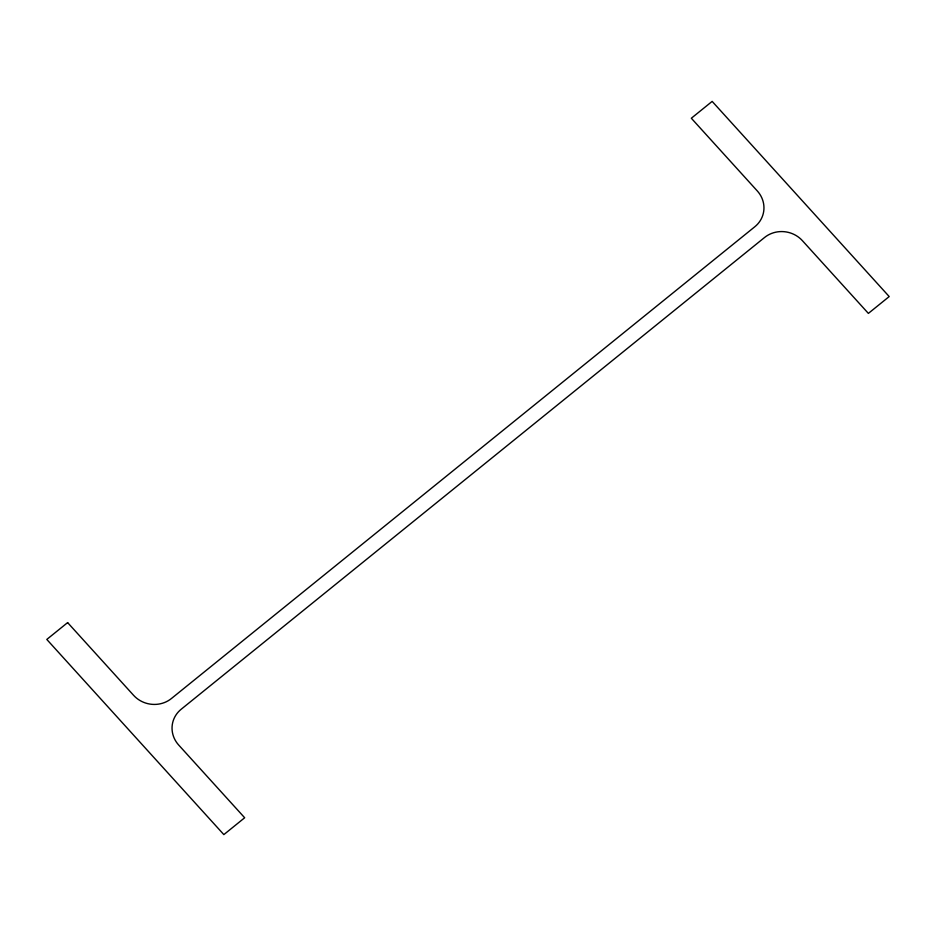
<?xml version="1.0" encoding="UTF-8"?>
<svg xmlns="http://www.w3.org/2000/svg" width="936" height="936" viewBox="0 0 936 936"><rect width="100%" height="100%" fill="white"/><g stroke="black" fill="none" stroke-linecap="round" stroke-linejoin="round"><path stroke-width="1.4" d="M67.626 622.604L46.8 639.44L223.844 834.608L244.67 817.76L178.706 745.056A26.875 25.33 12.4 0 1 181.163 709.266L764.583 237.475A26.875 25.33 12.4 0 1 802.421 240.692L868.374 313.396L889.2 296.56L712.156 101.392L691.33 118.24L757.294 190.944A26.875 25.33 12.4 0 1 754.837 226.734L171.417 698.525A26.875 25.33 12.4 0 1 133.579 695.308L67.626 622.604"/></g></svg>
